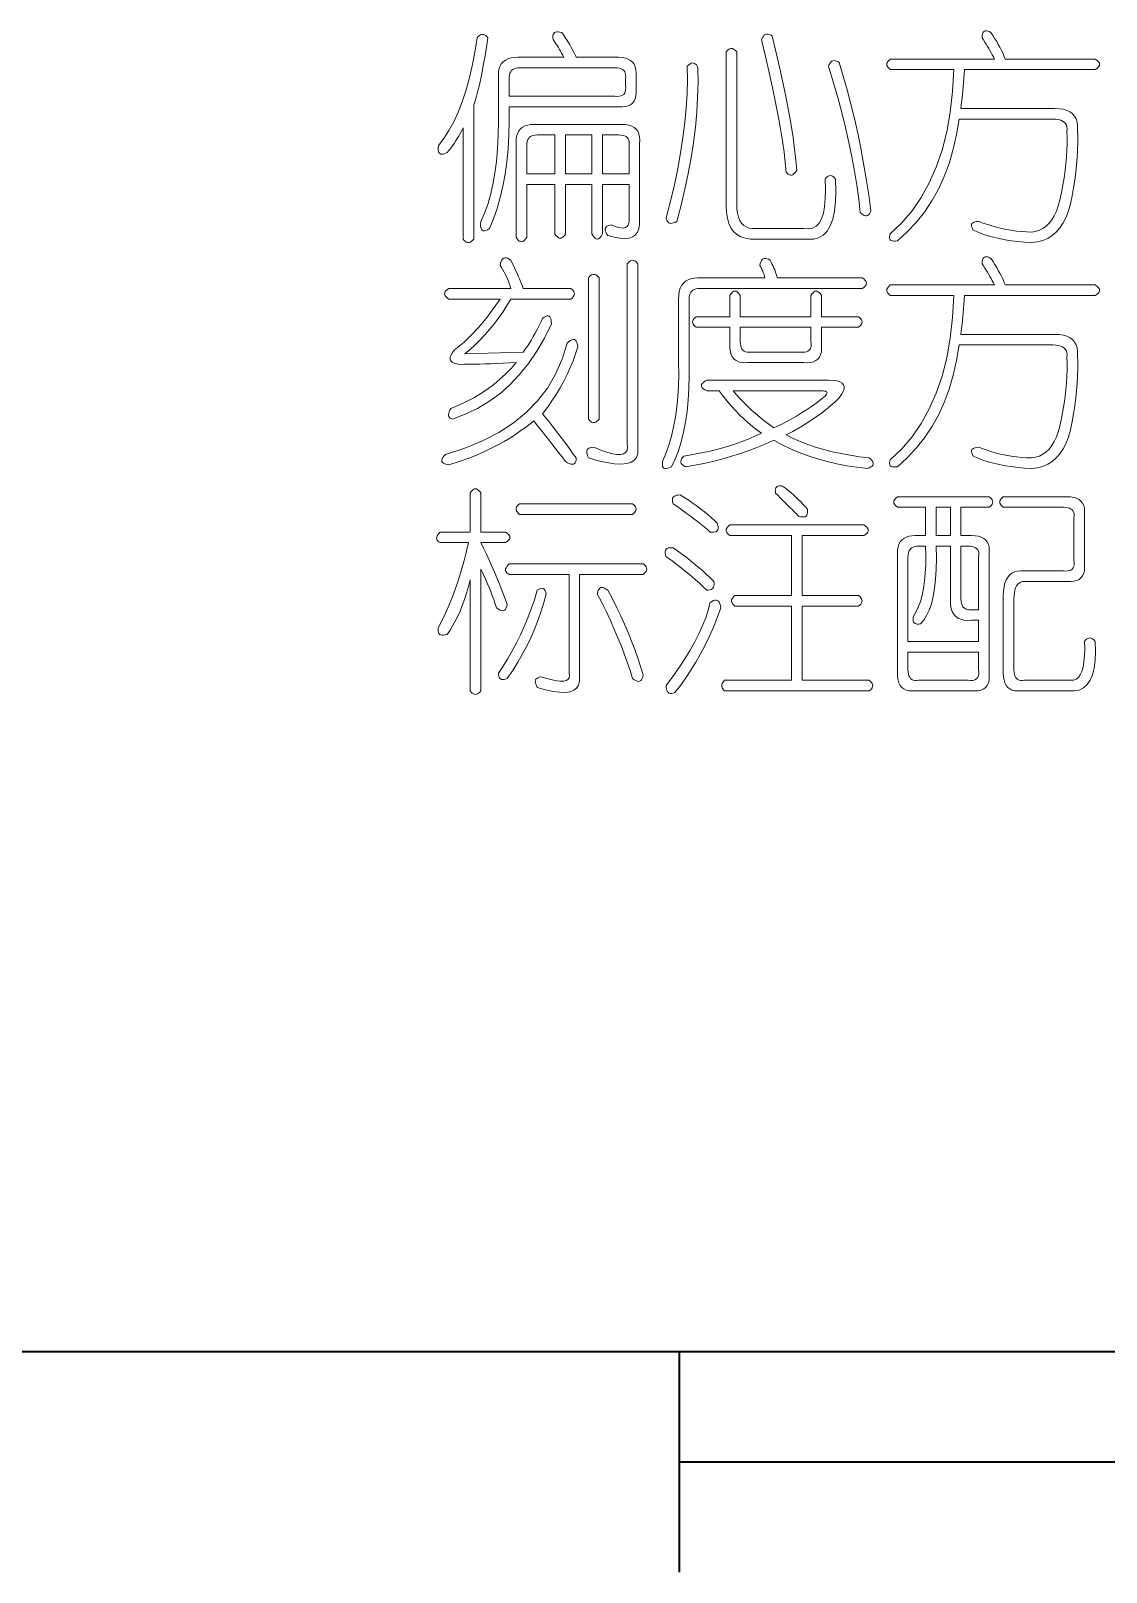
# Model space of a CAD drawing. Extents: x 0 to 297, y 0 to 210.
# Drawn here: x 83.81 to 108.18, y 5 to 39.93 of the extents above; entities that cross this region are included whole.
import ezdxf

# ---------------------------------------------------------------- set-up
doc = ezdxf.new("R2010")
doc.units = 0

msp = doc.modelspace()

# ---------------------------------------------------------------- linework, layer by layer
at = {"color": 7, "lineweight": 35}
for p, q in [((10, 10), (287, 10)), ((97, 10), (287, 10)), ((98.5, 7.5), (198.5, 7.5))]:
    msp.add_line(p, q, dxfattribs=at)
at = {"color": 7, "lineweight": 35, "ltscale": 0.125}
msp.add_line((98.5, 10), (98.5, 5), dxfattribs=at)
at = {"color": 255, "lineweight": 13}
for points in [[(93.926, 39.775), (93.95, 39.804), (93.974, 39.826), (93.998, 39.842), (94.022, 39.852), (94.046, 39.855), (94.07, 39.852), (94.094, 39.842), (94.118, 39.826), (94.142, 39.804), (94.166, 39.775), (94.134, 39.566), (94.102, 39.369), (94.07, 39.185), (94.038, 39.014), (94.006, 38.855), (93.974, 38.71), (93.942, 38.577), (93.91, 38.457), (93.878, 38.35), (93.846, 38.255), (93.846, 35.215), (93.822, 35.186), (93.798, 35.164), (93.774, 35.148), (93.75, 35.138), (93.726, 35.135), (93.702, 35.138), (93.678, 35.148), (93.654, 35.164), (93.63, 35.186), (93.606, 35.215), (93.606, 37.735), (93.574, 37.672), (93.541, 37.61), (93.507, 37.55), (93.472, 37.492), (93.436, 37.435), (93.4, 37.38), (93.363, 37.326), (93.325, 37.274), (93.286, 37.224), (93.246, 37.175), (93.201, 37.155), (93.161, 37.143), (93.127, 37.139), (93.099, 37.143), (93.076, 37.155), (93.059, 37.175), (93.047, 37.203), (93.041, 37.239), (93.041, 37.283), (93.046, 37.335), (93.17, 37.496), (93.286, 37.676), (93.394, 37.874), (93.494, 38.09), (93.586, 38.325), (93.67, 38.578), (93.746, 38.85), (93.814, 39.14), (93.874, 39.448)], [(95.846, 39.895), (95.893, 39.825), (95.936, 39.758), (95.976, 39.694), (96.013, 39.633), (96.046, 39.575), (96.077, 39.521), (96.104, 39.47), (96.128, 39.422), (96.149, 39.377), (96.166, 39.335), (97.126, 39.335), (97.209, 39.331), (97.283, 39.318), (97.347, 39.296), (97.401, 39.265), (97.446, 39.225), (97.481, 39.177), (97.507, 39.12), (97.523, 39.054), (97.529, 38.979), (97.526, 38.895), (97.526, 38.615), (97.529, 38.532), (97.523, 38.458), (97.507, 38.394), (97.481, 38.34), (97.446, 38.295), (97.401, 38.26), (97.347, 38.234), (97.283, 38.218), (97.209, 38.212), (97.126, 38.215), (94.646, 38.215), (94.649, 37.885), (94.641, 37.567), (94.623, 37.261), (94.595, 36.967), (94.556, 36.685), (94.507, 36.415), (94.447, 36.157), (94.377, 35.911), (94.297, 35.677), (94.206, 35.455), (94.161, 35.428), (94.121, 35.41), (94.087, 35.402), (94.059, 35.404), (94.036, 35.415), (94.019, 35.436), (94.007, 35.466), (94.001, 35.506), (94.001, 35.556), (94.006, 35.615), (94.089, 35.8), (94.163, 36.001), (94.227, 36.219), (94.281, 36.454), (94.326, 36.705), (94.361, 36.974), (94.387, 37.259), (94.403, 37.561), (94.409, 37.88), (94.406, 38.215), (94.406, 38.935), (94.411, 39.011), (94.424, 39.079), (94.446, 39.139), (94.477, 39.191), (94.516, 39.235), (94.565, 39.271), (94.622, 39.299), (94.688, 39.319), (94.763, 39.331), (94.846, 39.335), (95.886, 39.335), (95.862, 39.382), (95.838, 39.428), (95.814, 39.472), (95.79, 39.514), (95.766, 39.555), (95.742, 39.594), (95.718, 39.632), (95.694, 39.668), (95.67, 39.702), (95.646, 39.735), (95.641, 39.78), (95.641, 39.818), (95.647, 39.85), (95.659, 39.876), (95.676, 39.895), (95.699, 39.908), (95.727, 39.914), (95.761, 39.914), (95.801, 39.908)], [(100.606, 39.815), (100.698, 39.439), (100.782, 39.079), (100.858, 38.735), (100.926, 38.407), (100.986, 38.095), (101.038, 37.799), (101.082, 37.519), (101.118, 37.255), (101.146, 37.007), (101.166, 36.775), (101.142, 36.739), (101.118, 36.71), (101.094, 36.688), (101.07, 36.673), (101.046, 36.665), (101.022, 36.665), (100.998, 36.672), (100.974, 36.686), (100.95, 36.707), (100.926, 36.735), (100.906, 36.952), (100.878, 37.188), (100.842, 37.442), (100.798, 37.714), (100.746, 38.005), (100.686, 38.314), (100.618, 38.642), (100.542, 38.988), (100.458, 39.352), (100.366, 39.735), (100.383, 39.772), (100.401, 39.802), (100.421, 39.826), (100.443, 39.844), (100.466, 39.855), (100.491, 39.86), (100.517, 39.858), (100.545, 39.85), (100.575, 39.836)], [(105.566, 39.895), (105.613, 39.824), (105.656, 39.756), (105.696, 39.69), (105.733, 39.626), (105.766, 39.565), (105.797, 39.506), (105.824, 39.45), (105.848, 39.396), (105.869, 39.344), (105.886, 39.295), (107.926, 39.295), (107.962, 39.271), (107.99, 39.247), (108.01, 39.223), (108.022, 39.199), (108.026, 39.175), (108.022, 39.151), (108.01, 39.127), (107.99, 39.103), (107.962, 39.079), (107.926, 39.055), (104.966, 39.055), (104.958, 38.953), (104.95, 38.854), (104.942, 38.758), (104.934, 38.665), (104.926, 38.575), (104.918, 38.489), (104.91, 38.406), (104.902, 38.326), (104.894, 38.249), (104.886, 38.175), (107.006, 38.175), (107.112, 38.17), (107.206, 38.156), (107.288, 38.132), (107.358, 38.098), (107.416, 38.055), (107.462, 38.002), (107.496, 37.94), (107.518, 37.868), (107.528, 37.786), (107.526, 37.695), (107.532, 37.542), (107.533, 37.385), (107.529, 37.225), (107.52, 37.062), (107.506, 36.895), (107.488, 36.726), (107.465, 36.553), (107.437, 36.377), (107.404, 36.198), (107.366, 36.015), (107.321, 35.855), (107.267, 35.711), (107.203, 35.583), (107.129, 35.471), (107.046, 35.375), (106.953, 35.295), (106.851, 35.231), (106.739, 35.183), (106.617, 35.151), (106.486, 35.135), (106.329, 35.145), (106.177, 35.159), (106.031, 35.177), (105.891, 35.199), (105.756, 35.225), (105.627, 35.255), (105.503, 35.289), (105.385, 35.327), (105.273, 35.369), (105.166, 35.415), (105.146, 35.453), (105.133, 35.487), (105.127, 35.517), (105.128, 35.543), (105.136, 35.565), (105.152, 35.583), (105.175, 35.597), (105.205, 35.607), (105.242, 35.613), (105.286, 35.615), (105.413, 35.57), (105.539, 35.529), (105.663, 35.493), (105.785, 35.462), (105.906, 35.435), (106.025, 35.414), (106.143, 35.397), (106.259, 35.385), (106.373, 35.378), (106.486, 35.375), (106.579, 35.39), (106.665, 35.417), (106.745, 35.457), (106.819, 35.51), (106.886, 35.575), (106.947, 35.654), (107.001, 35.745), (107.049, 35.849), (107.091, 35.966), (107.126, 36.095), (107.164, 36.269), (107.197, 36.439), (107.225, 36.605), (107.248, 36.767), (107.266, 36.925), (107.28, 37.079), (107.289, 37.229), (107.293, 37.375), (107.292, 37.517), (107.286, 37.655), (107.29, 37.708), (107.286, 37.756), (107.274, 37.798), (107.254, 37.834), (107.226, 37.865), (107.19, 37.89), (107.146, 37.91), (107.094, 37.924), (107.034, 37.932), (106.966, 37.935), (104.846, 37.935), (104.789, 37.584), (104.713, 37.249), (104.619, 36.931), (104.507, 36.63), (104.376, 36.345), (104.227, 36.078), (104.059, 35.827), (103.873, 35.593), (103.669, 35.376), (103.446, 35.175), (103.401, 35.17), (103.363, 35.169), (103.331, 35.173), (103.305, 35.182), (103.286, 35.195), (103.273, 35.214), (103.267, 35.237), (103.267, 35.265), (103.273, 35.298), (103.286, 35.335), (103.545, 35.581), (103.779, 35.855), (103.987, 36.157), (104.169, 36.487), (104.326, 36.845), (104.457, 37.231), (104.563, 37.645), (104.643, 38.087), (104.697, 38.557), (104.726, 39.055), (103.286, 39.055), (103.257, 39.079), (103.235, 39.103), (103.219, 39.127), (103.209, 39.151), (103.206, 39.175), (103.209, 39.199), (103.219, 39.223), (103.235, 39.247), (103.257, 39.271), (103.286, 39.295), (105.646, 39.295), (105.622, 39.343), (105.597, 39.391), (105.571, 39.439), (105.544, 39.487), (105.516, 39.535), (105.488, 39.583), (105.459, 39.631), (105.429, 39.679), (105.398, 39.727), (105.366, 39.775), (105.368, 39.82), (105.374, 39.857), (105.384, 39.887), (105.398, 39.91), (105.416, 39.925), (105.438, 39.934), (105.464, 39.935), (105.494, 39.929), (105.528, 39.916)], [(99.806, 39.455), (99.806, 36.015), (99.811, 35.902), (99.824, 35.801), (99.846, 35.713), (99.877, 35.638), (99.916, 35.575), (99.965, 35.526), (100.022, 35.489), (100.088, 35.465), (100.163, 35.454), (100.246, 35.455), (101.326, 35.455), (101.432, 35.445), (101.525, 35.462), (101.605, 35.506), (101.672, 35.577), (101.726, 35.675), (101.768, 35.801), (101.797, 35.954), (101.813, 36.134), (101.816, 36.341), (101.806, 36.575), (101.83, 36.604), (101.854, 36.626), (101.878, 36.642), (101.902, 36.652), (101.926, 36.655), (101.95, 36.652), (101.974, 36.642), (101.998, 36.626), (102.022, 36.604), (102.046, 36.575), (102.054, 36.302), (102.046, 36.06), (102.022, 35.848), (101.982, 35.666), (101.926, 35.515), (101.854, 35.394), (101.766, 35.304), (101.662, 35.244), (101.542, 35.214), (101.406, 35.215), (100.246, 35.215), (100.117, 35.216), (100.001, 35.233), (99.899, 35.267), (99.811, 35.318), (99.736, 35.385), (99.675, 35.47), (99.627, 35.571), (99.593, 35.689), (99.573, 35.824), (99.566, 35.975), (99.566, 39.455), (99.59, 39.484), (99.614, 39.506), (99.638, 39.522), (99.662, 39.532), (99.686, 39.535), (99.71, 39.532), (99.734, 39.522), (99.758, 39.506), (99.782, 39.484)], [(98.926, 39.095), (98.929, 38.765), (98.92, 38.431), (98.9, 38.093), (98.869, 37.751), (98.826, 37.405), (98.773, 37.055), (98.708, 36.701), (98.632, 36.343), (98.545, 35.981), (98.446, 35.615), (98.408, 35.594), (98.373, 35.58), (98.341, 35.572), (98.312, 35.57), (98.286, 35.575), (98.264, 35.586), (98.245, 35.604), (98.229, 35.628), (98.216, 35.658), (98.206, 35.695), (98.305, 36.075), (98.392, 36.447), (98.468, 36.811), (98.533, 37.167), (98.586, 37.515), (98.629, 37.855), (98.66, 38.187), (98.68, 38.511), (98.689, 38.827), (98.686, 39.135), (98.717, 39.164), (98.747, 39.185), (98.775, 39.199), (98.801, 39.206), (98.826, 39.205), (98.849, 39.198), (98.871, 39.183), (98.891, 39.161), (98.909, 39.132)], [(102.126, 39.215), (102.22, 38.908), (102.309, 38.594), (102.393, 38.274), (102.472, 37.948), (102.546, 37.615), (102.616, 37.276), (102.681, 36.93), (102.741, 36.578), (102.796, 36.22), (102.846, 35.855), (102.829, 35.819), (102.811, 35.79), (102.791, 35.768), (102.769, 35.753), (102.746, 35.745), (102.721, 35.745), (102.695, 35.752), (102.667, 35.766), (102.637, 35.787), (102.606, 35.815), (102.57, 36.122), (102.526, 36.434), (102.474, 36.752), (102.414, 37.076), (102.346, 37.405), (102.27, 37.74), (102.186, 38.08), (102.094, 38.426), (101.994, 38.778), (101.886, 39.135), (101.903, 39.172), (101.921, 39.202), (101.941, 39.226), (101.963, 39.244), (101.986, 39.255), (102.011, 39.26), (102.037, 39.258), (102.065, 39.25), (102.095, 39.236)], [(97.046, 39.095), (94.886, 39.095), (94.841, 39.093), (94.8, 39.086), (94.764, 39.074), (94.733, 39.057), (94.706, 39.035), (94.685, 39.009), (94.668, 38.978), (94.656, 38.942), (94.649, 38.901), (94.646, 38.855), (94.646, 38.455), (97.046, 38.455), (97.099, 38.45), (97.145, 38.452), (97.185, 38.46), (97.219, 38.474), (97.246, 38.495), (97.267, 38.522), (97.281, 38.556), (97.289, 38.596), (97.291, 38.642), (97.286, 38.695), (97.286, 38.855), (97.291, 38.901), (97.289, 38.942), (97.281, 38.978), (97.267, 39.009), (97.246, 39.035), (97.219, 39.057), (97.185, 39.074), (97.145, 39.086), (97.099, 39.093)], [(95.206, 37.815), (97.206, 37.815), (97.289, 37.811), (97.363, 37.798), (97.427, 37.776), (97.481, 37.745), (97.526, 37.705), (97.561, 37.657), (97.587, 37.6), (97.603, 37.534), (97.609, 37.459), (97.606, 37.375), (97.606, 35.655), (97.606, 35.544), (97.59, 35.449), (97.558, 35.371), (97.51, 35.31), (97.446, 35.265), (97.366, 35.238), (97.27, 35.227), (97.158, 35.233), (97.03, 35.256), (96.886, 35.295), (96.858, 35.334), (96.838, 35.369), (96.826, 35.401), (96.822, 35.43), (96.826, 35.455), (96.838, 35.478), (96.858, 35.497), (96.886, 35.513), (96.922, 35.526), (96.966, 35.535), (97.049, 35.501), (97.123, 35.478), (97.187, 35.466), (97.241, 35.465), (97.286, 35.475), (97.321, 35.497), (97.347, 35.53), (97.363, 35.574), (97.369, 35.629), (97.366, 35.695), (97.366, 36.455), (96.766, 36.455), (96.766, 35.335), (96.742, 35.292), (96.718, 35.258), (96.694, 35.234), (96.67, 35.22), (96.646, 35.215), (96.622, 35.22), (96.598, 35.234), (96.574, 35.258), (96.55, 35.292), (96.526, 35.335), (96.526, 36.455), (95.926, 36.455), (95.926, 35.335), (95.902, 35.299), (95.878, 35.271), (95.854, 35.251), (95.83, 35.239), (95.806, 35.235), (95.782, 35.239), (95.758, 35.251), (95.734, 35.271), (95.71, 35.299), (95.686, 35.335), (95.686, 36.455), (95.046, 36.455), (95.046, 35.255), (95.022, 35.219), (94.998, 35.191), (94.974, 35.171), (94.95, 35.159), (94.926, 35.155), (94.902, 35.159), (94.878, 35.171), (94.854, 35.191), (94.83, 35.219), (94.806, 35.255), (94.806, 37.415), (94.81, 37.491), (94.822, 37.559), (94.842, 37.619), (94.87, 37.671), (94.906, 37.715), (94.95, 37.751), (95.002, 37.779), (95.062, 37.799), (95.13, 37.811)], [(95.686, 37.575), (95.286, 37.575), (95.241, 37.573), (95.2, 37.566), (95.164, 37.554), (95.133, 37.537), (95.106, 37.515), (95.085, 37.489), (95.068, 37.458), (95.056, 37.422), (95.049, 37.381), (95.046, 37.335), (95.046, 36.695), (95.686, 36.695)], [(96.526, 37.575), (95.926, 37.575), (95.926, 36.695), (96.526, 36.695)], [(97.126, 37.575), (96.766, 37.575), (96.766, 36.695), (97.366, 36.695), (97.366, 37.335), (97.371, 37.381), (97.369, 37.422), (97.361, 37.458), (97.347, 37.489), (97.326, 37.515), (97.299, 37.537), (97.265, 37.554), (97.225, 37.566), (97.179, 37.573)], [(94.446, 34.615), (94.456, 34.667), (94.469, 34.71), (94.485, 34.744), (94.504, 34.769), (94.526, 34.785), (94.552, 34.793), (94.581, 34.792), (94.613, 34.782), (94.648, 34.763), (94.686, 34.735), (94.725, 34.657), (94.761, 34.582), (94.795, 34.51), (94.827, 34.441), (94.856, 34.375), (94.883, 34.313), (94.907, 34.254), (94.929, 34.198), (94.949, 34.145), (94.966, 34.095), (96.046, 34.095), (96.075, 34.071), (96.097, 34.047), (96.113, 34.023), (96.123, 33.999), (96.126, 33.975), (96.123, 33.951), (96.113, 33.927), (96.097, 33.903), (96.075, 33.879), (96.046, 33.855), (94.686, 33.855), (94.597, 33.706), (94.504, 33.562), (94.408, 33.424), (94.309, 33.292), (94.206, 33.165), (94.101, 33.044), (93.992, 32.928), (93.88, 32.818), (93.765, 32.714), (93.646, 32.615), (94.966, 32.655), (95.014, 32.72), (95.061, 32.788), (95.107, 32.858), (95.152, 32.93), (95.196, 33.005), (95.24, 33.082), (95.283, 33.162), (95.325, 33.244), (95.366, 33.328), (95.406, 33.415), (95.444, 33.443), (95.478, 33.462), (95.508, 33.472), (95.534, 33.473), (95.556, 33.465), (95.574, 33.449), (95.588, 33.424), (95.598, 33.39), (95.604, 33.347), (95.606, 33.295), (95.447, 32.971), (95.273, 32.671), (95.085, 32.395), (94.883, 32.143), (94.666, 31.915), (94.435, 31.711), (94.189, 31.531), (93.929, 31.375), (93.655, 31.243), (93.366, 31.135), (93.337, 31.145), (93.313, 31.158), (93.295, 31.174), (93.283, 31.193), (93.276, 31.215), (93.275, 31.241), (93.279, 31.27), (93.289, 31.302), (93.305, 31.337), (93.326, 31.375), (93.507, 31.45), (93.68, 31.532), (93.846, 31.62), (94.005, 31.714), (94.156, 31.815), (94.301, 31.922), (94.438, 32.036), (94.568, 32.156), (94.691, 32.282), (94.806, 32.415), (94.657, 32.408), (94.512, 32.401), (94.372, 32.395), (94.237, 32.39), (94.106, 32.385), (93.981, 32.382), (93.86, 32.379), (93.744, 32.377), (93.633, 32.376), (93.526, 32.375), (93.46, 32.386), (93.406, 32.401), (93.364, 32.421), (93.334, 32.446), (93.316, 32.475), (93.31, 32.51), (93.316, 32.549), (93.334, 32.593), (93.364, 32.642), (93.406, 32.695), (93.517, 32.786), (93.627, 32.882), (93.735, 32.984), (93.841, 33.092), (93.946, 33.205), (94.049, 33.324), (94.151, 33.448), (94.251, 33.578), (94.349, 33.714), (94.446, 33.855), (93.286, 33.855), (93.25, 33.879), (93.222, 33.903), (93.202, 33.927), (93.19, 33.951), (93.186, 33.975), (93.19, 33.999), (93.202, 34.023), (93.222, 34.047), (93.25, 34.071), (93.286, 34.095), (94.686, 34.095), (94.669, 34.151), (94.651, 34.206), (94.631, 34.26), (94.609, 34.313), (94.586, 34.365), (94.561, 34.417), (94.535, 34.468), (94.507, 34.518), (94.477, 34.567)], [(97.566, 34.655), (97.566, 30.455), (97.562, 30.352), (97.534, 30.268), (97.482, 30.202), (97.406, 30.154), (97.306, 30.125), (97.182, 30.114), (97.034, 30.122), (96.862, 30.148), (96.666, 30.192), (96.446, 30.255), (96.426, 30.301), (96.413, 30.342), (96.407, 30.378), (96.408, 30.409), (96.416, 30.435), (96.432, 30.457), (96.455, 30.474), (96.485, 30.486), (96.522, 30.493), (96.566, 30.495), (96.725, 30.431), (96.865, 30.383), (96.987, 30.351), (97.091, 30.335), (97.176, 30.335), (97.243, 30.351), (97.291, 30.383), (97.321, 30.431), (97.333, 30.495), (97.326, 30.575), (97.326, 34.655), (97.35, 34.684), (97.374, 34.706), (97.398, 34.722), (97.422, 34.732), (97.446, 34.735), (97.47, 34.732), (97.494, 34.722), (97.518, 34.706), (97.542, 34.684)], [(100.566, 34.735), (100.589, 34.688), (100.611, 34.642), (100.631, 34.598), (100.649, 34.556), (100.666, 34.515), (100.681, 34.476), (100.695, 34.438), (100.707, 34.402), (100.717, 34.368), (100.726, 34.335), (102.646, 34.335), (102.682, 34.311), (102.71, 34.287), (102.73, 34.263), (102.742, 34.239), (102.746, 34.215), (102.742, 34.191), (102.73, 34.167), (102.71, 34.143), (102.682, 34.119), (102.646, 34.095), (98.966, 34.095), (98.921, 34.093), (98.88, 34.086), (98.844, 34.074), (98.813, 34.057), (98.786, 34.035), (98.765, 34.009), (98.748, 33.978), (98.736, 33.942), (98.729, 33.901), (98.726, 33.855), (98.726, 32.415), (98.729, 32.118), (98.723, 31.834), (98.707, 31.564), (98.681, 31.308), (98.646, 31.065), (98.601, 30.836), (98.547, 30.62), (98.483, 30.418), (98.409, 30.23), (98.326, 30.055), (98.281, 30.035), (98.241, 30.022), (98.207, 30.016), (98.179, 30.017), (98.156, 30.025), (98.139, 30.041), (98.127, 30.064), (98.121, 30.094), (98.121, 30.131), (98.126, 30.175), (98.202, 30.356), (98.269, 30.546), (98.327, 30.746), (98.376, 30.956), (98.416, 31.175), (98.448, 31.404), (98.471, 31.642), (98.485, 31.89), (98.49, 32.148), (98.486, 32.415), (98.486, 33.855), (98.491, 33.946), (98.504, 34.028), (98.526, 34.1), (98.557, 34.162), (98.596, 34.215), (98.645, 34.258), (98.702, 34.292), (98.768, 34.316), (98.843, 34.33), (98.926, 34.335), (100.446, 34.335), (100.438, 34.367), (100.429, 34.398), (100.419, 34.428), (100.408, 34.457), (100.396, 34.485), (100.384, 34.513), (100.371, 34.54), (100.357, 34.566), (100.342, 34.591), (100.326, 34.615), (100.336, 34.66), (100.349, 34.697), (100.365, 34.727), (100.384, 34.75), (100.406, 34.765), (100.432, 34.774), (100.461, 34.775), (100.493, 34.769), (100.528, 34.756)], [(105.566, 34.775), (105.613, 34.704), (105.656, 34.636), (105.696, 34.57), (105.733, 34.506), (105.766, 34.445), (105.797, 34.386), (105.824, 34.33), (105.848, 34.276), (105.869, 34.224), (105.886, 34.175), (107.926, 34.175), (107.962, 34.151), (107.99, 34.127), (108.01, 34.103), (108.022, 34.079), (108.026, 34.055), (108.022, 34.031), (108.01, 34.007), (107.99, 33.983), (107.962, 33.959), (107.926, 33.935), (104.966, 33.935), (104.958, 33.833), (104.95, 33.734), (104.942, 33.638), (104.934, 33.545), (104.926, 33.455), (104.918, 33.369), (104.91, 33.286), (104.902, 33.206), (104.894, 33.129), (104.886, 33.055), (107.006, 33.055), (107.112, 33.05), (107.206, 33.036), (107.288, 33.012), (107.358, 32.978), (107.416, 32.935), (107.462, 32.882), (107.496, 32.82), (107.518, 32.748), (107.528, 32.666), (107.526, 32.575), (107.532, 32.422), (107.533, 32.265), (107.529, 32.105), (107.52, 31.942), (107.506, 31.775), (107.488, 31.606), (107.465, 31.433), (107.437, 31.257), (107.404, 31.078), (107.366, 30.895), (107.321, 30.735), (107.267, 30.591), (107.203, 30.463), (107.129, 30.351), (107.046, 30.255), (106.953, 30.175), (106.851, 30.111), (106.739, 30.063), (106.617, 30.031), (106.486, 30.015), (106.329, 30.025), (106.177, 30.039), (106.031, 30.057), (105.891, 30.079), (105.756, 30.105), (105.627, 30.135), (105.503, 30.169), (105.385, 30.207), (105.273, 30.249), (105.166, 30.295), (105.146, 30.333), (105.133, 30.367), (105.127, 30.397), (105.128, 30.423), (105.136, 30.445), (105.152, 30.463), (105.175, 30.477), (105.205, 30.487), (105.242, 30.493), (105.286, 30.495), (105.413, 30.45), (105.539, 30.409), (105.663, 30.373), (105.785, 30.342), (105.906, 30.315), (106.025, 30.294), (106.143, 30.277), (106.259, 30.265), (106.373, 30.258), (106.486, 30.255), (106.579, 30.27), (106.665, 30.297), (106.745, 30.337), (106.819, 30.39), (106.886, 30.455), (106.947, 30.534), (107.001, 30.625), (107.049, 30.729), (107.091, 30.846), (107.126, 30.975), (107.164, 31.149), (107.197, 31.319), (107.225, 31.485), (107.248, 31.647), (107.266, 31.805), (107.28, 31.959), (107.289, 32.109), (107.293, 32.255), (107.292, 32.397), (107.286, 32.535), (107.29, 32.588), (107.286, 32.636), (107.274, 32.678), (107.254, 32.714), (107.226, 32.745), (107.19, 32.77), (107.146, 32.79), (107.094, 32.804), (107.034, 32.812), (106.966, 32.815), (104.846, 32.815), (104.789, 32.464), (104.713, 32.129), (104.619, 31.811), (104.507, 31.51), (104.376, 31.225), (104.227, 30.958), (104.059, 30.707), (103.873, 30.473), (103.669, 30.256), (103.446, 30.055), (103.401, 30.05), (103.363, 30.049), (103.331, 30.053), (103.305, 30.062), (103.286, 30.075), (103.273, 30.094), (103.267, 30.117), (103.267, 30.145), (103.273, 30.178), (103.286, 30.215), (103.545, 30.461), (103.779, 30.735), (103.987, 31.037), (104.169, 31.367), (104.326, 31.725), (104.457, 32.111), (104.563, 32.525), (104.643, 32.967), (104.697, 33.437), (104.726, 33.935), (103.286, 33.935), (103.257, 33.959), (103.235, 33.983), (103.219, 34.007), (103.209, 34.031), (103.206, 34.055), (103.209, 34.079), (103.219, 34.103), (103.235, 34.127), (103.257, 34.151), (103.286, 34.175), (105.646, 34.175), (105.622, 34.223), (105.597, 34.271), (105.571, 34.319), (105.544, 34.367), (105.516, 34.415), (105.488, 34.463), (105.459, 34.511), (105.429, 34.559), (105.398, 34.607), (105.366, 34.655), (105.368, 34.7), (105.374, 34.737), (105.384, 34.767), (105.398, 34.79), (105.416, 34.805), (105.438, 34.814), (105.464, 34.815), (105.494, 34.809), (105.528, 34.796)], [(96.446, 34.335), (96.47, 34.364), (96.494, 34.386), (96.518, 34.402), (96.542, 34.412), (96.566, 34.415), (96.59, 34.412), (96.614, 34.402), (96.638, 34.386), (96.662, 34.364), (96.686, 34.335), (96.686, 31.135), (96.662, 31.106), (96.638, 31.084), (96.614, 31.068), (96.59, 31.058), (96.566, 31.055), (96.542, 31.058), (96.518, 31.068), (96.494, 31.084), (96.47, 31.106), (96.446, 31.135)], [(101.486, 33.935), (101.51, 33.971), (101.534, 33.999), (101.558, 34.019), (101.582, 34.031), (101.606, 34.035), (101.63, 34.031), (101.654, 34.019), (101.678, 33.999), (101.702, 33.971), (101.726, 33.935), (101.726, 33.455), (102.566, 33.455), (102.595, 33.431), (102.617, 33.407), (102.633, 33.383), (102.643, 33.359), (102.646, 33.335), (102.643, 33.311), (102.633, 33.287), (102.617, 33.263), (102.595, 33.239), (102.566, 33.215), (101.726, 33.215), (101.726, 32.815), (101.729, 32.732), (101.723, 32.658), (101.707, 32.594), (101.681, 32.54), (101.646, 32.495), (101.601, 32.46), (101.547, 32.434), (101.483, 32.418), (101.409, 32.412), (101.326, 32.415), (100.046, 32.415), (99.97, 32.412), (99.902, 32.418), (99.842, 32.434), (99.79, 32.46), (99.746, 32.495), (99.71, 32.54), (99.682, 32.594), (99.662, 32.658), (99.65, 32.732), (99.646, 32.815), (99.646, 33.215), (98.886, 33.215), (98.857, 33.239), (98.835, 33.263), (98.819, 33.287), (98.809, 33.311), (98.806, 33.335), (98.809, 33.359), (98.819, 33.383), (98.835, 33.407), (98.857, 33.431), (98.886, 33.455), (99.646, 33.455), (99.646, 33.935), (99.67, 33.971), (99.694, 33.999), (99.718, 34.019), (99.742, 34.031), (99.766, 34.035), (99.79, 34.031), (99.814, 34.019), (99.838, 33.999), (99.862, 33.971), (99.886, 33.935), (99.886, 33.455), (101.486, 33.455)], [(101.486, 33.215), (99.886, 33.215), (99.886, 32.895), (99.889, 32.842), (99.896, 32.796), (99.908, 32.756), (99.925, 32.722), (99.946, 32.695), (99.973, 32.674), (100.004, 32.66), (100.04, 32.652), (100.081, 32.65), (100.126, 32.655), (101.246, 32.655), (101.299, 32.65), (101.345, 32.652), (101.385, 32.66), (101.419, 32.674), (101.446, 32.695), (101.467, 32.722), (101.481, 32.756), (101.489, 32.796), (101.491, 32.842), (101.486, 32.895)], [(95.966, 32.855), (96.005, 32.89), (96.04, 32.916), (96.072, 32.932), (96.101, 32.938), (96.126, 32.935), (96.149, 32.922), (96.168, 32.9), (96.184, 32.868), (96.197, 32.826), (96.206, 32.775), (96.155, 32.616), (96.097, 32.458), (96.033, 32.302), (95.963, 32.148), (95.886, 31.995), (95.803, 31.844), (95.713, 31.694), (95.617, 31.546), (95.515, 31.4), (95.406, 31.255), (95.479, 31.166), (95.552, 31.074), (95.626, 30.98), (95.701, 30.884), (95.776, 30.785), (95.853, 30.684), (95.93, 30.58), (96.008, 30.474), (96.087, 30.366), (96.166, 30.255), (96.164, 30.211), (96.157, 30.175), (96.145, 30.147), (96.128, 30.127), (96.106, 30.115), (96.08, 30.111), (96.049, 30.115), (96.013, 30.127), (95.972, 30.147), (95.926, 30.175), (95.847, 30.278), (95.769, 30.378), (95.693, 30.476), (95.619, 30.572), (95.546, 30.665), (95.475, 30.756), (95.405, 30.844), (95.337, 30.93), (95.271, 31.014), (95.206, 31.095), (95.05, 30.97), (94.886, 30.85), (94.714, 30.736), (94.534, 30.628), (94.346, 30.525), (94.15, 30.428), (93.946, 30.336), (93.734, 30.25), (93.514, 30.17), (93.286, 30.095), (93.235, 30.105), (93.193, 30.118), (93.161, 30.134), (93.139, 30.153), (93.126, 30.175), (93.123, 30.201), (93.129, 30.23), (93.145, 30.262), (93.171, 30.297), (93.206, 30.335), (93.644, 30.476), (94.046, 30.641), (94.412, 30.831), (94.742, 31.046), (95.036, 31.285), (95.294, 31.55), (95.516, 31.839), (95.702, 32.153), (95.852, 32.492)], [(99.126, 32.015), (101.886, 32.015), (101.989, 32.011), (102.075, 31.999), (102.143, 31.979), (102.193, 31.951), (102.226, 31.915), (102.241, 31.871), (102.239, 31.819), (102.219, 31.759), (102.181, 31.691), (102.126, 31.615), (102.035, 31.528), (101.937, 31.441), (101.833, 31.355), (101.723, 31.27), (101.606, 31.185), (101.483, 31.102), (101.353, 31.019), (101.217, 30.937), (101.075, 30.856), (100.926, 30.775), (101.082, 30.698), (101.245, 30.626), (101.415, 30.56), (101.592, 30.5), (101.776, 30.445), (101.968, 30.396), (102.167, 30.352), (102.373, 30.314), (102.586, 30.282), (102.806, 30.255), (102.842, 30.224), (102.869, 30.194), (102.887, 30.166), (102.896, 30.14), (102.896, 30.115), (102.888, 30.092), (102.871, 30.07), (102.845, 30.05), (102.81, 30.032), (102.766, 30.015), (102.529, 30.043), (102.297, 30.079), (102.071, 30.123), (101.851, 30.175), (101.636, 30.235), (101.427, 30.303), (101.223, 30.379), (101.025, 30.463), (100.833, 30.555), (100.646, 30.655), (100.453, 30.57), (100.259, 30.49), (100.063, 30.416), (99.865, 30.348), (99.666, 30.285), (99.465, 30.228), (99.263, 30.176), (99.059, 30.13), (98.853, 30.09), (98.646, 30.055), (98.61, 30.072), (98.581, 30.09), (98.559, 30.11), (98.544, 30.132), (98.536, 30.155), (98.536, 30.18), (98.543, 30.206), (98.557, 30.234), (98.578, 30.264), (98.606, 30.295), (98.811, 30.329), (99.009, 30.367), (99.201, 30.409), (99.387, 30.455), (99.566, 30.505), (99.739, 30.559), (99.905, 30.617), (100.065, 30.679), (100.219, 30.745), (100.366, 30.815), (100.263, 30.89), (100.161, 30.969), (100.061, 31.053), (99.963, 31.142), (99.866, 31.235), (99.771, 31.334), (99.677, 31.437), (99.585, 31.545), (99.495, 31.658), (99.406, 31.775), (99.126, 31.775), (99.083, 31.799), (99.049, 31.823), (99.025, 31.847), (99.011, 31.871), (99.006, 31.895), (99.011, 31.919), (99.025, 31.943), (99.049, 31.967), (99.083, 31.991)], [(101.726, 31.775), (99.726, 31.775), (99.8, 31.688), (99.878, 31.601), (99.96, 31.515), (100.046, 31.43), (100.136, 31.345), (100.23, 31.262), (100.328, 31.179), (100.43, 31.097), (100.536, 31.016), (100.646, 30.935), (100.78, 31), (100.91, 31.066), (101.036, 31.134), (101.158, 31.204), (101.276, 31.275), (101.39, 31.348), (101.5, 31.422), (101.606, 31.498), (101.708, 31.576), (101.806, 31.655), (101.827, 31.678), (101.841, 31.698), (101.849, 31.716), (101.851, 31.732), (101.846, 31.745), (101.835, 31.756), (101.817, 31.764), (101.793, 31.77), (101.763, 31.774)], [(93.766, 29.455), (93.79, 29.491), (93.814, 29.519), (93.838, 29.539), (93.862, 29.551), (93.886, 29.555), (93.91, 29.551), (93.934, 29.539), (93.958, 29.519), (93.982, 29.491), (94.006, 29.455), (94.006, 28.575), (94.566, 28.575), (94.602, 28.551), (94.63, 28.527), (94.65, 28.503), (94.662, 28.479), (94.666, 28.455), (94.662, 28.431), (94.65, 28.407), (94.63, 28.383), (94.602, 28.359), (94.566, 28.335), (94.006, 28.335), (94.07, 28.206), (94.133, 28.074), (94.195, 27.94), (94.256, 27.804), (94.316, 27.665), (94.376, 27.524), (94.435, 27.38), (94.493, 27.234), (94.55, 27.086), (94.606, 26.935), (94.597, 26.891), (94.584, 26.855), (94.568, 26.827), (94.549, 26.807), (94.526, 26.795), (94.501, 26.791), (94.472, 26.795), (94.44, 26.807), (94.405, 26.827), (94.366, 26.855), (94.334, 26.95), (94.301, 27.044), (94.267, 27.136), (94.232, 27.226), (94.196, 27.315), (94.16, 27.402), (94.123, 27.488), (94.085, 27.572), (94.046, 27.654), (94.006, 27.735), (94.006, 24.975), (93.982, 24.946), (93.958, 24.924), (93.934, 24.908), (93.91, 24.898), (93.886, 24.895), (93.862, 24.898), (93.838, 24.908), (93.814, 24.924), (93.79, 24.946), (93.766, 24.975), (93.766, 27.495), (93.725, 27.339), (93.681, 27.19), (93.635, 27.048), (93.587, 26.913), (93.536, 26.785), (93.483, 26.665), (93.427, 26.552), (93.369, 26.446), (93.309, 26.347), (93.246, 26.255), (93.201, 26.242), (93.161, 26.236), (93.127, 26.236), (93.099, 26.242), (93.076, 26.255), (93.059, 26.274), (93.047, 26.3), (93.041, 26.332), (93.041, 26.37), (93.046, 26.415), (93.132, 26.578), (93.214, 26.748), (93.292, 26.924), (93.366, 27.106), (93.436, 27.295), (93.502, 27.49), (93.564, 27.692), (93.622, 27.9), (93.676, 28.114), (93.726, 28.335), (93.086, 28.335), (93.057, 28.352), (93.035, 28.37), (93.019, 28.39), (93.009, 28.412), (93.006, 28.435), (93.009, 28.46), (93.019, 28.486), (93.035, 28.514), (93.057, 28.544), (93.086, 28.575), (93.766, 28.575)], [(98.526, 29.415), (98.628, 29.351), (98.726, 29.287), (98.82, 29.223), (98.91, 29.159), (98.996, 29.095), (99.078, 29.031), (99.156, 28.967), (99.23, 28.903), (99.3, 28.839), (99.366, 28.775), (99.379, 28.73), (99.385, 28.69), (99.385, 28.656), (99.379, 28.628), (99.366, 28.605), (99.347, 28.588), (99.321, 28.576), (99.289, 28.57), (99.251, 28.57), (99.206, 28.575), (99.14, 28.632), (99.07, 28.69), (98.996, 28.75), (98.918, 28.812), (98.836, 28.875), (98.75, 28.94), (98.66, 29.006), (98.566, 29.074), (98.468, 29.144), (98.366, 29.215), (98.353, 29.253), (98.347, 29.287), (98.347, 29.317), (98.353, 29.343), (98.366, 29.365), (98.385, 29.383), (98.411, 29.397), (98.443, 29.407), (98.481, 29.413)], [(101.206, 28.935), (101.158, 28.984), (101.109, 29.033), (101.059, 29.083), (101.008, 29.134), (100.956, 29.185), (100.904, 29.238), (100.851, 29.291), (100.797, 29.345), (100.742, 29.4), (100.686, 29.455), (100.681, 29.493), (100.68, 29.526), (100.684, 29.554), (100.693, 29.577), (100.706, 29.595), (100.725, 29.609), (100.748, 29.618), (100.776, 29.622), (100.809, 29.621), (100.846, 29.615), (100.909, 29.567), (100.971, 29.518), (101.031, 29.468), (101.089, 29.417), (101.146, 29.365), (101.201, 29.313), (101.255, 29.26), (101.307, 29.206), (101.357, 29.151), (101.406, 29.095), (101.411, 29.05), (101.411, 29.012), (101.405, 28.98), (101.393, 28.954), (101.376, 28.935), (101.353, 28.922), (101.325, 28.916), (101.291, 28.916), (101.251, 28.922)], [(103.446, 29.375), (105.526, 29.375), (105.555, 29.351), (105.577, 29.327), (105.593, 29.303), (105.603, 29.279), (105.606, 29.255), (105.603, 29.231), (105.593, 29.207), (105.577, 29.183), (105.555, 29.159), (105.526, 29.135), (104.886, 29.135), (104.886, 28.495), (105.126, 28.495), (105.209, 28.491), (105.283, 28.479), (105.347, 28.459), (105.401, 28.431), (105.446, 28.395), (105.481, 28.351), (105.507, 28.299), (105.523, 28.239), (105.529, 28.171), (105.526, 28.095), (105.526, 25.375), (105.529, 25.292), (105.523, 25.218), (105.507, 25.154), (105.481, 25.1), (105.446, 25.055), (105.401, 25.02), (105.347, 24.994), (105.283, 24.978), (105.209, 24.972), (105.126, 24.975), (103.846, 24.975), (103.77, 24.972), (103.702, 24.978), (103.642, 24.994), (103.59, 25.02), (103.546, 25.055), (103.51, 25.1), (103.482, 25.154), (103.462, 25.218), (103.45, 25.292), (103.446, 25.375), (103.446, 28.095), (103.45, 28.171), (103.462, 28.239), (103.482, 28.299), (103.51, 28.351), (103.546, 28.395), (103.59, 28.431), (103.642, 28.459), (103.702, 28.479), (103.77, 28.491), (103.846, 28.495), (104.086, 28.495), (104.086, 29.135), (103.446, 29.135), (103.417, 29.159), (103.395, 29.183), (103.379, 29.207), (103.369, 29.231), (103.366, 29.255), (103.369, 29.279), (103.379, 29.303), (103.395, 29.327), (103.417, 29.351)], [(105.846, 29.375), (107.286, 29.375), (107.369, 29.371), (107.443, 29.359), (107.507, 29.339), (107.561, 29.311), (107.606, 29.275), (107.641, 29.231), (107.667, 29.179), (107.683, 29.119), (107.689, 29.051), (107.686, 28.975), (107.686, 27.855), (107.689, 27.772), (107.683, 27.698), (107.667, 27.634), (107.641, 27.58), (107.606, 27.535), (107.561, 27.5), (107.507, 27.474), (107.443, 27.458), (107.369, 27.452), (107.286, 27.455), (106.326, 27.455), (106.281, 27.451), (106.24, 27.439), (106.204, 27.419), (106.173, 27.391), (106.146, 27.355), (106.125, 27.311), (106.108, 27.259), (106.096, 27.199), (106.089, 27.131), (106.086, 27.055), (106.086, 25.455), (106.089, 25.402), (106.096, 25.356), (106.108, 25.316), (106.125, 25.282), (106.146, 25.255), (106.173, 25.234), (106.204, 25.22), (106.24, 25.212), (106.281, 25.21), (106.326, 25.215), (107.366, 25.215), (107.434, 25.217), (107.494, 25.238), (107.546, 25.278), (107.59, 25.337), (107.626, 25.415), (107.654, 25.513), (107.674, 25.63), (107.686, 25.766), (107.69, 25.921), (107.686, 26.095), (107.71, 26.124), (107.734, 26.146), (107.758, 26.162), (107.782, 26.172), (107.806, 26.175), (107.83, 26.172), (107.854, 26.162), (107.878, 26.146), (107.902, 26.124), (107.926, 26.095), (107.935, 25.868), (107.928, 25.666), (107.906, 25.49), (107.869, 25.34), (107.816, 25.215), (107.749, 25.116), (107.666, 25.042), (107.568, 24.994), (107.455, 24.972), (107.326, 24.975), (106.246, 24.975), (106.17, 24.972), (106.102, 24.978), (106.042, 24.994), (105.99, 25.02), (105.946, 25.055), (105.91, 25.1), (105.882, 25.154), (105.862, 25.218), (105.85, 25.292), (105.846, 25.375), (105.846, 27.135), (105.85, 27.242), (105.862, 27.337), (105.882, 27.421), (105.91, 27.494), (105.946, 27.555), (105.99, 27.606), (106.042, 27.645), (106.102, 27.673), (106.17, 27.69), (106.246, 27.695), (107.206, 27.695), (107.259, 27.69), (107.305, 27.692), (107.345, 27.7), (107.379, 27.714), (107.406, 27.735), (107.427, 27.762), (107.441, 27.796), (107.449, 27.836), (107.451, 27.882), (107.446, 27.935), (107.446, 28.895), (107.451, 28.941), (107.449, 28.982), (107.441, 29.018), (107.427, 29.049), (107.406, 29.075), (107.379, 29.097), (107.345, 29.114), (107.305, 29.126), (107.259, 29.133), (107.206, 29.135), (105.846, 29.135), (105.817, 29.159), (105.795, 29.183), (105.779, 29.207), (105.769, 29.231), (105.766, 29.255), (105.769, 29.279), (105.779, 29.303), (105.795, 29.327), (105.817, 29.351)], [(94.886, 29.215), (97.446, 29.215), (97.475, 29.191), (97.497, 29.167), (97.513, 29.143), (97.523, 29.119), (97.526, 29.095), (97.523, 29.071), (97.513, 29.047), (97.497, 29.023), (97.475, 28.999), (97.446, 28.975), (94.886, 28.975), (94.857, 28.999), (94.835, 29.023), (94.819, 29.047), (94.809, 29.071), (94.806, 29.095), (94.809, 29.119), (94.819, 29.143), (94.835, 29.167), (94.857, 29.191)], [(104.646, 29.135), (104.326, 29.135), (104.326, 28.495), (104.646, 28.495)], [(101.046, 28.495), (99.646, 28.495), (99.617, 28.519), (99.595, 28.543), (99.579, 28.567), (99.569, 28.591), (99.566, 28.615), (99.569, 28.639), (99.579, 28.663), (99.595, 28.687), (99.617, 28.711), (99.646, 28.735), (102.686, 28.735), (102.722, 28.711), (102.75, 28.687), (102.77, 28.663), (102.782, 28.639), (102.786, 28.615), (102.782, 28.591), (102.77, 28.567), (102.75, 28.543), (102.722, 28.519), (102.686, 28.495), (101.286, 28.495), (101.286, 27.135), (102.566, 27.135), (102.595, 27.111), (102.617, 27.087), (102.633, 27.063), (102.643, 27.039), (102.646, 27.015), (102.643, 26.991), (102.633, 26.967), (102.617, 26.943), (102.595, 26.919), (102.566, 26.895), (101.286, 26.895), (101.286, 25.215), (102.806, 25.215), (102.835, 25.191), (102.857, 25.167), (102.873, 25.143), (102.883, 25.119), (102.886, 25.095), (102.883, 25.071), (102.873, 25.047), (102.857, 25.023), (102.835, 24.999), (102.806, 24.975), (99.526, 24.975), (99.505, 24.999), (99.488, 25.023), (99.476, 25.047), (99.469, 25.071), (99.466, 25.095), (99.469, 25.119), (99.476, 25.143), (99.488, 25.167), (99.505, 25.191), (99.526, 25.215), (101.046, 25.215), (101.046, 26.895), (99.766, 26.895), (99.737, 26.919), (99.715, 26.943), (99.699, 26.967), (99.689, 26.991), (99.686, 27.015), (99.689, 27.039), (99.699, 27.063), (99.715, 27.087), (99.737, 27.111), (99.766, 27.135), (101.046, 27.135)], [(98.366, 28.215), (98.462, 28.15), (98.557, 28.082), (98.651, 28.012), (98.744, 27.94), (98.836, 27.865), (98.928, 27.788), (99.019, 27.708), (99.109, 27.626), (99.198, 27.542), (99.286, 27.455), (99.292, 27.417), (99.293, 27.383), (99.289, 27.353), (99.28, 27.327), (99.266, 27.305), (99.248, 27.287), (99.225, 27.273), (99.197, 27.263), (99.164, 27.257), (99.126, 27.255), (99.045, 27.335), (98.961, 27.414), (98.875, 27.492), (98.787, 27.569), (98.696, 27.645), (98.603, 27.721), (98.507, 27.796), (98.409, 27.87), (98.309, 27.943), (98.206, 28.015), (98.193, 28.06), (98.187, 28.1), (98.187, 28.134), (98.193, 28.162), (98.206, 28.185), (98.225, 28.202), (98.251, 28.214), (98.283, 28.22), (98.321, 28.22)], [(104.086, 28.255), (103.926, 28.255), (103.881, 28.253), (103.84, 28.246), (103.804, 28.234), (103.773, 28.217), (103.746, 28.195), (103.725, 28.169), (103.708, 28.138), (103.696, 28.102), (103.689, 28.061), (103.686, 28.015), (103.686, 26.095), (105.286, 26.095), (105.286, 26.575), (105.126, 26.575), (105.035, 26.572), (104.953, 26.58), (104.881, 26.598), (104.819, 26.626), (104.766, 26.665), (104.723, 26.714), (104.689, 26.774), (104.665, 26.844), (104.651, 26.924), (104.646, 27.015), (104.646, 28.255), (104.326, 28.255), (104.33, 27.986), (104.325, 27.737), (104.311, 27.509), (104.288, 27.302), (104.256, 27.115), (104.216, 26.95), (104.167, 26.805), (104.109, 26.681), (104.042, 26.578), (103.966, 26.495), (103.929, 26.49), (103.896, 26.489), (103.868, 26.493), (103.845, 26.502), (103.826, 26.515), (103.813, 26.534), (103.804, 26.557), (103.8, 26.585), (103.801, 26.618), (103.806, 26.655), (103.867, 26.758), (103.92, 26.873), (103.966, 27.001), (104.005, 27.142), (104.036, 27.295), (104.061, 27.462), (104.078, 27.641), (104.088, 27.833), (104.091, 28.038)], [(105.046, 28.255), (104.886, 28.255), (104.886, 27.055), (104.889, 27.002), (104.897, 26.956), (104.911, 26.916), (104.931, 26.882), (104.956, 26.855), (104.987, 26.834), (105.023, 26.82), (105.065, 26.812), (105.113, 26.81), (105.166, 26.815), (105.286, 26.815), (105.286, 28.015), (105.291, 28.061), (105.289, 28.102), (105.281, 28.138), (105.267, 28.169), (105.246, 28.195), (105.219, 28.217), (105.185, 28.234), (105.145, 28.246), (105.099, 28.253)], [(94.646, 27.855), (97.686, 27.855), (97.715, 27.831), (97.737, 27.807), (97.753, 27.783), (97.763, 27.759), (97.766, 27.735), (97.763, 27.711), (97.753, 27.687), (97.737, 27.663), (97.715, 27.639), (97.686, 27.615), (96.246, 27.615), (96.246, 25.295), (96.244, 25.192), (96.221, 25.106), (96.177, 25.038), (96.112, 24.988), (96.026, 24.955), (95.92, 24.94), (95.793, 24.942), (95.645, 24.962), (95.476, 25), (95.286, 25.055), (95.265, 25.094), (95.251, 25.129), (95.243, 25.161), (95.241, 25.19), (95.246, 25.215), (95.257, 25.238), (95.275, 25.257), (95.299, 25.273), (95.329, 25.286), (95.366, 25.295), (95.502, 25.253), (95.622, 25.222), (95.726, 25.202), (95.814, 25.193), (95.886, 25.195), (95.942, 25.209), (95.982, 25.234), (96.006, 25.27), (96.014, 25.317), (96.006, 25.375), (96.006, 27.615), (94.646, 27.615), (94.617, 27.632), (94.595, 27.65), (94.579, 27.67), (94.569, 27.692), (94.566, 27.715), (94.569, 27.74), (94.579, 27.766), (94.595, 27.794), (94.617, 27.824)], [(95.286, 27.255), (95.317, 27.276), (95.345, 27.29), (95.371, 27.298), (95.395, 27.3), (95.416, 27.295), (95.435, 27.284), (95.451, 27.266), (95.465, 27.242), (95.477, 27.212), (95.486, 27.175), (95.434, 26.976), (95.374, 26.778), (95.306, 26.582), (95.23, 26.388), (95.146, 26.195), (95.054, 26.004), (94.954, 25.814), (94.846, 25.626), (94.73, 25.44), (94.606, 25.255), (94.568, 25.242), (94.534, 25.234), (94.504, 25.232), (94.478, 25.236), (94.456, 25.245), (94.438, 25.26), (94.424, 25.28), (94.414, 25.306), (94.408, 25.338), (94.406, 25.375), (94.516, 25.538), (94.621, 25.706), (94.721, 25.88), (94.816, 26.06), (94.906, 26.245), (94.992, 26.436), (95.073, 26.632), (95.149, 26.834), (95.22, 27.042)], [(96.886, 27.255), (96.988, 27.063), (97.085, 26.871), (97.177, 26.679), (97.264, 26.487), (97.346, 26.295), (97.424, 26.103), (97.497, 25.911), (97.565, 25.719), (97.628, 25.527), (97.686, 25.335), (97.677, 25.291), (97.664, 25.255), (97.648, 25.227), (97.629, 25.207), (97.606, 25.195), (97.581, 25.191), (97.552, 25.195), (97.52, 25.207), (97.485, 25.227), (97.446, 25.255), (97.388, 25.44), (97.325, 25.626), (97.257, 25.814), (97.184, 26.004), (97.106, 26.195), (97.024, 26.388), (96.937, 26.582), (96.845, 26.778), (96.748, 26.976), (96.646, 27.175), (96.656, 27.219), (96.669, 27.255), (96.685, 27.283), (96.704, 27.303), (96.726, 27.315), (96.752, 27.319), (96.781, 27.315), (96.813, 27.303), (96.848, 27.283)], [(99.206, 26.975), (99.245, 27.003), (99.28, 27.022), (99.312, 27.032), (99.341, 27.033), (99.366, 27.025), (99.389, 27.009), (99.408, 26.984), (99.424, 26.95), (99.437, 26.907), (99.446, 26.855), (99.364, 26.634), (99.277, 26.42), (99.185, 26.212), (99.088, 26.01), (98.986, 25.815), (98.88, 25.626), (98.769, 25.444), (98.653, 25.268), (98.532, 25.098), (98.406, 24.935), (98.368, 24.922), (98.334, 24.916), (98.304, 24.916), (98.278, 24.922), (98.256, 24.935), (98.238, 24.954), (98.224, 24.98), (98.214, 25.012), (98.208, 25.05), (98.206, 25.095), (98.36, 25.301), (98.502, 25.503), (98.632, 25.701), (98.75, 25.895), (98.856, 26.085), (98.95, 26.271), (99.032, 26.453), (99.102, 26.631), (99.16, 26.805)], [(105.286, 25.855), (103.686, 25.855), (103.686, 25.455), (103.689, 25.402), (103.696, 25.356), (103.708, 25.316), (103.725, 25.282), (103.746, 25.255), (103.773, 25.234), (103.804, 25.22), (103.84, 25.212), (103.881, 25.21), (103.926, 25.215), (105.046, 25.215), (105.099, 25.21), (105.145, 25.212), (105.185, 25.22), (105.219, 25.234), (105.246, 25.255), (105.267, 25.282), (105.281, 25.316), (105.289, 25.356), (105.291, 25.402), (105.286, 25.455)]]:
    msp.add_lwpolyline(points, close=True, dxfattribs=at)

doc.saveas('drawing.dxf')
